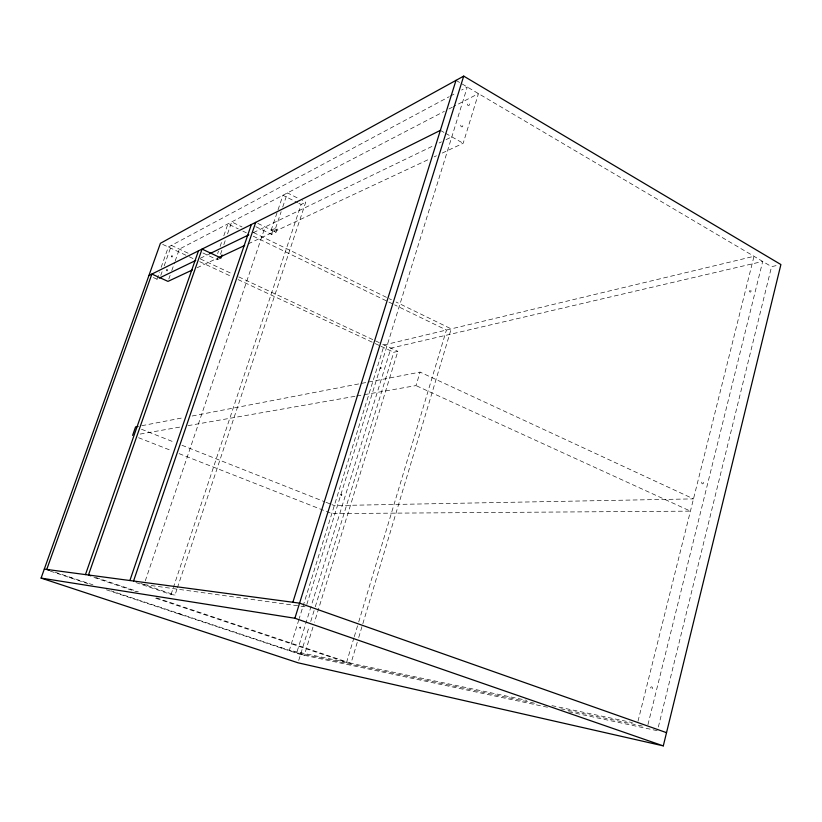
<?xml version="1.0" encoding="UTF-8"?>
<svg xmlns="http://www.w3.org/2000/svg" width="822" height="822" viewBox="0 0 822 822"><rect width="100%" height="100%" fill="white"/><g stroke="black" fill="none" stroke-linecap="round" stroke-linejoin="round"><path stroke-width="0.62" stroke-dasharray="4.11 3.08" d="M658.36 726.987L771.56 266.667L778.568 265.074M647.942 724.665L762.703 261.427L390.953 348.117L311.487 605.054M638.016 721.171L754.01 256.3L384.203 344.952L299.249 618.432M357.241 642.403L350.973 663.303L156.519 597.892M358.721 637.482L451.206 328.892L396.029 302.013M353.943 637.841L346.565 662.368L154.68 597.871M354.313 636.618L358.361 623.127M358.731 621.905L446.428 330.033L394.683 304.89M364.362 394.663L416.004 385.59L420.083 372.109L693.48 498.882L334.307 505.581L331.924 504.636M298.725 660.426L309.236 626.354M310.747 621.463L314.898 608.003M315.278 606.78L393.81 352.268L397.858 351.343L314.466 622.203M312.956 627.104L304.274 655.288L111.134 590.895M442.257 153.067L463.176 143.275L478.455 93.616L453.436 106.613M298.869 619.654L289.344 650.315L526.83 700.354M306.822 604.458L467.286 87.009L461.625 90.04M311.106 606.287L296.732 652.771L535.882 703.509M135.938 582.572L171.048 594.491L174.983 595.087L177.007 589.004M177.408 587.781L305.733 202.202L302.311 200.455M171.048 594.491L301.119 204.462L305.733 202.202M255.858 226.718L271.589 234.424L276.048 232.349L277.178 229.019L275.586 228.228L271.116 230.335L272.699 231.116L277.178 229.019M271.116 230.335L277.651 210.977M278.062 209.774L282.953 195.256L297.708 202.736M271.589 234.424L272.699 231.116M275.586 228.228L281.134 211.747M282.717 207.031L287.474 192.903L297.749 198.133M145.268 580.918L265.116 226.975M217.645 253.608L218.467 251.224M220.121 246.466L222.176 240.517M223.82 235.76L227.93 223.861L238.277 228.896M202.88 252.95L217.255 259.711L218.303 256.68M220.522 254.234L222.176 249.446M223.831 244.658L225.485 239.87M227.55 233.88L231.681 221.909L242.017 226.954M168.829 278.987L170.092 275.401M171.777 270.623L174.726 262.259M175.148 261.067L179.36 249.107L444.342 111.35M156.951 279.182L159.489 272.041M161.153 267.325L168.356 247.032L449.223 96.688M160.783 275.411L162.078 271.743M164.184 265.804L171.418 245.398L188.834 253.546M450.302 96.102L455.994 93.061M448.894 108.987L452.306 107.209M200.332 258.242L208.994 254.07M253.402 232.626L433.389 145.751M439.112 142.997L441.455 141.857M446.048 139.648L451.833 136.853M197.033 267.787L217.953 257.995M248.172 243.867L429.474 159.047M434.129 156.868L436.451 155.779M217.255 259.711L220.954 257.985M141.877 425.693L183.419 417.689M192.225 415.994L420.083 372.109M140.172 434.067L180.47 426.978M188.033 425.652L355.546 396.214M356.81 395.988L363.108 394.879M144.035 584.565L299.742 606.03M301.006 606.204L306.072 606.903M551.952 705.646L632.375 722.6M560.933 708.821L644.818 726.617M547.452 707.228L300.554 654.497L106.244 589.744M568.762 711.78L657.744 730.779M281.381 647.849C279.521 647.366 283.415 648.455 281.473 647.942M55.259 572.266L92.917 584.822M50.378 571.136L88.026 583.682M95.753 577.455L138.291 591.758M93.955 577.455L136.462 591.748M140.665 583.425L174.983 595.087M138.579 437.736L171.973 450.836M179.134 453.652L331.831 513.565L690.429 511.13L416.004 385.59M141.528 429.259L174.85 442.452M181.991 445.277L324.782 501.81M325.974 502.283L330.732 504.163M153.395 277.569L157.865 279.603M162.674 244.381L188.115 256.248M189.276 256.793L193.92 258.961M199.736 261.673L232.277 276.87M238.082 279.583L374.051 343.041M375.212 343.586L379.867 345.754M381.028 346.298L393.81 352.268M200.445 258.981L231.804 273.644M238.77 276.911L381.603 343.74M382.764 344.284L397.858 351.343M253.515 232.554L391.436 299.763M242.88 231.126L246.323 232.801M253.227 236.161L387.779 301.54M388.929 302.095L393.533 304.335M257.8 223.379L276.048 232.349M298.848 203.311L301.119 204.462M440.376 130.369L444.538 132.722M445.586 133.318L463.176 143.275M456.005 80.351L771.56 266.667M380.206 367.835C380.73 370.568 382.209 366.273 380.206 367.835M340.842 494.782C341.407 497.567 342.897 493.056 340.842 494.782M299.681 627.494C300.297 630.33 301.797 625.604 299.681 627.494M166.445 269.924C167.051 272.935 168.818 268.291 166.445 269.924M171.346 256.074C171.942 259.084 173.709 254.46 171.346 256.074M69.808 577.363L71.329 577.856L69.891 577.373M179.401 613.89L180.819 614.353L179.401 613.89M460.803 125.119A1.233 0.986 68.9 0 0 461.974 126.876A1.233 0.986 68.9 0 0 462.55 125.026A1.233 0.986 68.9 0 0 460.803 125.119M467.348 104.086A1.233 0.976 68.5 0 0 468.807 105.493A1.233 0.976 68.5 0 0 468.93 103.469A1.233 0.976 68.5 0 0 467.348 104.086M701.854 482.113A1.11 0.832 86.7 0 0 702.512 483.85A1.11 0.832 86.7 0 0 703.303 482.278A1.11 0.832 86.7 0 0 701.854 482.113M749.479 290.567A1.069 0.781 80.3 0 0 750.394 292.057A1.069 0.781 80.3 0 0 750.815 290.372A1.069 0.781 80.3 0 0 749.479 290.567M652.113 688.836A1.161 0.884 -85.3 0 0 651.795 686.894A1.161 0.884 -85.3 0 0 650.654 688.291A1.161 0.884 -85.3 0 0 652.113 688.836"/><path stroke-width="1.23" d="M663.292 745.883L780.9 264.55L463.7 76.117L160.403 243.322L41.1 578.092L297.996 662.789L663.292 745.883L294.882 618.247L41.1 578.092M292.879 602.259L456.005 80.351M294.882 618.247L463.7 76.117M129.886 580.517L251.368 224.519M133.554 581.01L255.714 222.351M222.012 254.943L220.954 257.985L202.068 249.076L88.468 574.999L90.893 575.811M132.609 435.393L135.579 426.906L138.096 426.413M85.457 574.599L198.462 250.864M148.916 275.545L440.376 130.369M159.263 278.072L195.718 260.471M209.559 253.793L248.789 234.856M192.389 269.965L167.986 281.381L151.885 274.065L46.751 569.43L49.186 570.242M219.114 257.45L244.689 245.49M44.306 569.112L299.588 603.153L666.519 732.659"/></g></svg>
